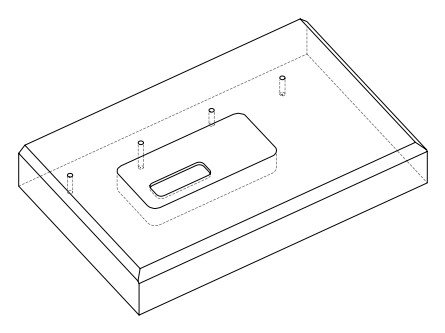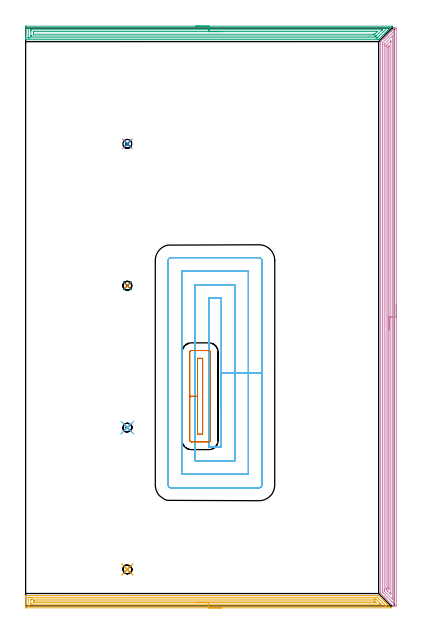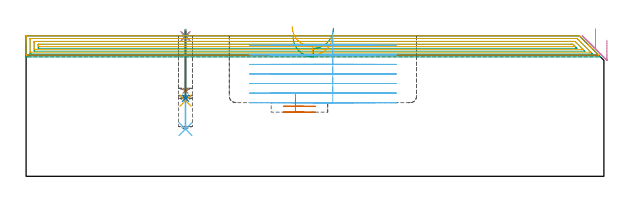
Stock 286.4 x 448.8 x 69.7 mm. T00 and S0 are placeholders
(PLAN: 13 operations, 4 tool changes, 60.7 min)
(1 SPOT_DRILL | STEP1POCKET | NXT0321_9005460120000 | 0.03 min | 1 mm3)
(2 SPOT_DRILL_1 | STEP1POCKET_1 | NXT0321_9005460120000 | 0.03 min | 0 mm3)
(3 SPOT_DRILL_2 | STEP1POCKET_2 | NXT0321_9005460120000 | 0.03 min | 0 mm3)
(4 SPOT_DRILL_3 | STEP1POCKET_3 | NXT0321_9005460120000 | 0.03 min | 0 mm3)
(5 DRILL_BLIND_HOLE_INTO_CENTER | STEP1POCKET | NXT0301_040 | 0.14 min | 1159 mm3)
(6 DRILL_BLIND_HOLE_INTO_CENTER_1 | STEP1POCKET_1 | NXT0301_040 | 0.19 min | 1680 mm3)
(7 DRILL_BLIND_HOLE_INTO_CENTER_2 | STEP1POCKET_2 | NXT0301_040 | 0.12 min | 976 mm3)
(8 DRILL_BLIND_HOLE_INTO_CENTER_3 | STEP1POCKET_3 | NXT0301_040 | 0.13 min | 1114 mm3)
(9 AREA_MILL | FG_CHAMFER_SURFACE | UGT0205_001 | 9.19 min | 15784 mm3)
(10 AREA_MILL_1 | FG_CHAMFER_SURFACE_1 | UGT0205_001 | 17.83 min | 32915 mm3)
(11 AREA_MILL_2 | FG_CHAMFER_SURFACE_2 | UGT0205_001 | 9.13 min | 12791 mm3)
(12 MILL_RECTANGULAR_POCKET | POCKET_RECTANGULAR_STRAIGHT | UGT0201_095 | Follow Part, ap 5, ae 75% | 22.39 min | 606994 mm3)
(13 MILL_RECTANGULAR_POCKET_1 | POCKET_RECTANGULAR_STRAIGHT_1 | NXT0201_011 | Follow Part, ap 3, ae 75% | 1.41 min | 10651 mm3)
(TOOL NXT0321_9005460120000 | NC Spot Drill, 142deg, 12mm, Carbide, Uncoated | D12 PA142 FL30 Z2)
(TOOL NXT0301_040 | Carbide Drill 6.9mm [860.1-0690-035A1-MM 2214] | D6.9 PA140 FL53 Z2)
(TOOL UGT0205_001 | Chamfer Mill 20 x 3 x 45 deg. | D20 FL50 Z2)
(TOOL UGT0201_095 | End mill 20 mm | D20 R3 FL38 Z4)
(TOOL NXT0201_011 | ENDMILL 12mm [2P460-1200-NA 1630] | D12 FL38 Z6)
(OP 1 SPOT_DRILL)
G17 G21 G94 G90
T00 M6
G54
G17 G0 G90 X79. Y28.3 S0 M3
G43 Z79.7 H0
G94 G81 G98 Z69.403 F250. R72.7
G80
M5
M2
(OP 2 SPOT_DRILL_1)
G17 G21 G94 G90
T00 M6
G54
G17 G0 G90 X79. Y138.5 S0 M3
G43 Z79.7 H0
G94 G81 G98 Z69.403 F250. R72.7
G80
M5
M2
(OP 3 SPOT_DRILL_2)
G17 G21 G94 G90
T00 M6
G54
G17 G0 G90 X79. Y248.7 S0 M3
G43 Z79.7 H0
G94 G81 G98 Z69.403 F250. R72.7
G80
M5
M2
(OP 4 SPOT_DRILL_3)
G17 G21 G94 G90
T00 M6
G54
G17 G0 G90 X79. Y358.9 S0 M3
G43 Z79.7 H0
G94 G81 G98 Z69.403 F250. R72.7
G80
M5
M2
(OP 5 DRILL_BLIND_HOLE_INTO_CENTER)
G17 G21 G94 G90
T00 M6
G54
G17 G0 G90 X79. Y28.3 S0 M3
G43 Z79.7 H1
G94 G81 G98 Z37.5 F250. R71.7
G80
M5
M2
(OP 6 DRILL_BLIND_HOLE_INTO_CENTER_1)
G17 G21 G94 G90
T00 M6
G54
G17 G0 G90 X79. Y138.5 S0 M3
G43 Z79.7 H1
G94 G81 G98 Z23.4 F250. R71.7
G80
M5
M2
(OP 7 DRILL_BLIND_HOLE_INTO_CENTER_2)
G17 G21 G94 G90
T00 M6
G54
G17 G0 G90 X79. Y248.7 S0 M3
G43 Z79.7 H1
G94 G81 G98 Z42.4 F250. R71.7
G80
M5
M2
(OP 8 DRILL_BLIND_HOLE_INTO_CENTER_3)
G17 G21 G94 G90
T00 M6
G54
G17 G0 G90 X79. Y358.9 S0 M3
G43 Z79.7 H1
G94 G81 G98 Z38.7 F250. R71.7
G80
M5
M2
(OP 9 AREA_MILL)
G17 G21 G94 G90
T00 M6
G54
G17 G0 G90 X132.35 Y450.3 S1061 M3
G43 Z79.7 H0
Z69.2
G94 G1 X132.388 Z68.328 F250.
X132.502 Z67.464
X132.691 Z66.612
X132.953 Z65.78
X133.287 Z64.974
X133.69 Z64.2
X134.158 Z63.464
X134.69 Z62.772
X135.279 Z62.129
X135.922 Z61.54
X136.614 Z61.008
X137.35 Z60.54
X138.124 Z60.137
X138.93 Z59.803
X139.762 Z59.541
X140.613 Z59.352
X141.478 Z59.238
X142.35 Z59.2
X284.667
X284.683 Y450.294 Z59.204
X284.667 Y450.27 Z59.228
X284.583 Y450.182 Z59.317
X284.547 Y450.146 Z59.353
X284.046 Y449.646 Z59.854
X283.846 Y449.445 Z60.052
X283.21 Y448.81 Z60.69
X283.177 Y448.776 Z60.723
X282.967 Y448.566 Z60.93
X282.374 Y447.974 Z61.526
X282.283 Y447.882 Z61.617
X282.089 Y447.687 Z61.809
X281.538 Y447.138 Z62.362
X281.21 Y446.808 Z62.688
X280.701 Y446.301 Z63.198
X280.494 Y446.093 Z63.405
X280.331 Y445.929 Z63.566
X280.171 Y445.77 Z63.728
X280.047 Y445.646 Z63.852
X279.892 Y445.489 Z64.006
X279.739 Y445.338 Z64.16
X279.6 Y445.199 Z64.299
X279.452 Y445.05 Z64.445
X279.307 Y444.906 Z64.592
X279.153 Y444.752 Z64.746
X279.013 Y444.611 Z64.885
X278.875 Y444.474 Z65.024
X278.706 Y444.305 Z65.193
X278.133 Y443.732 Z65.765
X274.682 Y440.282 Z69.217
X274.616 Y440.216 Z69.283
X274.235 Y439.838 Z69.661
X274.201 Y439.807 Z69.693
X273.341 Y439.8 Z69.7
X0.182
X0.01 Y439.802 Z69.688
X0.003 Y439.967 Z69.526
X0. Y440.139 Z69.361
Y440.379 Z69.12
Y441.095 Z68.4
Y442.332 Z67.165
Y443.732 Z65.764
X0.001 Y449.266 Z60.231
X0.006 Y449.884 Z59.614
X0.01 Y450.292 Z59.205
X0.21 Y450.296 Z59.203
X0.629 Y450.3 Z59.2
X142.35
Y448.886 Z60.614
X280.494 Y448.885 Z60.615
X280.617
X280.756 Y448.881 Z60.619
X280.812 Y448.879 Z60.621
X280.808 Y448.869 Z60.631
X280.724 Y448.779 Z60.721
X280.596 Y448.647 Z60.853
X280.494 Y448.544 Z60.956
X273.635 Y441.685 Z67.815
X273.341 Y441.393 Z68.107
X273.187 Y441.246 Z68.254
X273.163 Y441.224 Z68.276
X273.122 Y441.221 Z68.279
X273.026 Y441.218 Z68.282
X272.833 Y441.215 Z68.285
X272.447 Y441.214 Z68.286
X272.326
X3.19
X2.417 Y441.215 Z68.285
X2.294 Y441.216 Z68.284
X2.052 Y441.221 Z68.279
X2.009 Y441.23 Z68.27
X2.005 Y441.262 Z68.238
X2.003 Y441.297 Z68.203
X2. Y441.505 Z67.995
X2.001 Y448.673 Z60.827
X2.005 Y448.782 Z60.718
X2.01 Y448.855 Z60.645
X2.016 Y448.879 Z60.621
X2.539 Y448.885 Z60.615
X142.35 Y448.886 Z60.614
Y447.472 Z62.028
X276.69 Y447.471 Z62.029
X276.776 Y447.47 Z62.03
X276.918 Y447.466 Z62.034
X276.951 Y447.464 Z62.036
X276.935 Y447.441 Z62.059
X276.918 Y447.419 Z62.081
X276.832 Y447.331 Z62.169
X276.748 Y447.247 Z62.253
X272.353 Y442.853 Z66.647
X272.19 Y442.698 Z66.802
X272.133 Y442.644 Z66.856
X272.008 Y442.635 Z66.865
X271.778 Y442.631 Z66.869
X271.553 Y442.629 Z66.871
X270.887 Y442.628 Z66.872
X266.72
X4.13 Y442.629 Z66.871
X4.069 Y442.63 Z66.87
X4.029 Y442.633 Z66.867
X4.013 Y442.635 Z66.865
X4.01 Y442.652 Z66.848
X4.004 Y442.853 Z66.647
X4.001 Y443.054 Z66.446
X4. Y446.57 Z62.93
X4.004 Y447.247 Z62.253
X4.008 Y447.442 Z62.058
X4.014 Y447.465 Z62.035
X4.036 Y447.467 Z62.033
X4.092 Y447.469 Z62.031
X4.206 Y447.471 Z62.029
X142.35 Y447.472 Z62.028
Y446.057 Z63.443
X272.447
X272.765 Y446.056 Z63.444
X272.956 Y446.053 Z63.447
X273.071 Y446.051 Z63.449
X273.001 Y445.961 Z63.539
X272.933 Y445.89 Z63.61
X272.541 Y445.489 Z64.011
X272.494 Y445.443 Z64.057
X271.608 Y444.556 Z64.944
X271.553 Y444.502 Z64.998
X271.159 Y444.119 Z65.381
X271.087 Y444.05 Z65.45
X270.947 Y444.047 Z65.453
X270.659 Y444.044 Z65.456
X270.342 Y444.043 Z65.457
X269.765
X6.147
X6.066 Y444.045 Z65.455
X6.029 Y444.047 Z65.453
X6.012 Y444.049 Z65.451
X6.01 Y444.068 Z65.432
X6.005 Y444.174 Z65.326
X6. Y444.604 Z64.896
Y445.483 Z64.017
X6.007 Y445.926 Z63.574
X6.01 Y446.034 Z63.466
X6.016 Y446.051 Z63.449
X6.048 Y446.053 Z63.447
X6.118 Y446.055 Z63.445
X6.311 Y446.057 Z63.443
X142.35
X143.222 Z63.481
X144.086 Z63.595
X144.938 Z63.783
X145.77 Z64.046
X146.576 Z64.38
X147.35 Z64.782
X148.086 Z65.251
X148.778 Z65.782
X149.421 Z66.372
X150.01 Z67.015
X150.541 Z67.707
X151.01 Z68.443
X151.413 Z69.217
X151.747 Z70.023
X152.009 Z70.855
X152.198 Z71.706
X152.312 Z72.571
X152.35 Z73.443
G0 Z79.7
M5
M2
(OP 10 AREA_MILL_1)
G17 G21 G94 G90
T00 M6
G54
G17 G0 G90 X287.9 Y234.4 S1061 M3
G43 Z79.7 H0
Z67.5
G94 G1 Y234.362 Z66.628 F250.
Y234.248 Z65.764
Y234.059 Z64.912
Y233.797 Z64.08
Y233.463 Z63.274
Y233.06 Z62.5
Y232.592 Z61.764
Y232.06 Z61.072
Y231.471 Z60.429
Y230.828 Z59.84
Y230.136 Z59.308
Y229.4 Z58.84
Y228.626 Z58.437
Y227.82 Z58.103
Y226.988 Z57.841
Y226.137 Z57.652
Y225.272 Z57.538
Y224.4 Z57.5
Y0.618
X287.898 Y0.372 Z57.502
X287.891 Y0.003 Z57.505
X287.839 Y0.001 Z57.558
X286.626 Y0. Z58.769
X285.953 Z59.446
X285.646 Z59.753
X285.31 Y0.008 Z60.089
X285.3 Y0.01 Z60.099
X285.129 Y0.171 Z60.27
X285.099 Y0.201 Z60.3
X280.214 Y5.085 Z65.184
X280.045 Y5.252 Z65.35
X279.882 Y5.417 Z65.516
X279.768 Y5.531 Z65.63
X279.606 Y5.691 Z65.789
X279.451 Y5.848 Z65.947
X279.321 Y5.978 Z66.077
X279.168 Y6.13 Z66.228
X279.02 Y6.279 Z66.378
X278.874 Y6.425 Z66.523
X278.729 Y6.569 Z66.667
X278.588 Y6.711 Z66.809
X278.428 Y6.871 Z66.97
X278.29 Y7.008 Z67.106
X276.096 Y9.203 Z69.301
X275.751 Y9.551 Z69.648
X275.707 Y9.599 Z69.692
X275.7 Y10.445 Z69.7
Y437.462
X275.707 Y438.301 Z69.692
X275.758 Y438.355 Z69.641
X276.096 Y438.698 Z69.301
X277.851 Y440.453 Z67.545
X277.988 Y440.589 Z67.41
X278.151 Y440.752 Z67.247
X278.29 Y440.892 Z67.106
X278.434 Y441.035 Z66.964
X278.582 Y441.183 Z66.816
X278.729 Y441.331 Z66.667
X278.881 Y441.482 Z66.517
X279.013 Y441.614 Z66.385
X279.168 Y441.77 Z66.227
X279.669 Y442.269 Z65.731
X279.923 Y442.524 Z65.475
X280.045 Y442.647 Z65.351
X280.383 Y442.983 Z65.016
X280.595 Y443.196 Z64.804
X280.817 Y443.418 Z64.581
X280.923 Y443.524 Z64.473
X281.361 Y443.962 Z64.038
X281.8 Y444.402 Z63.596
X282.008 Y444.609 Z63.391
X282.05 Y444.65 Z63.35
X282.678 Y445.279 Z62.719
X282.883 Y445.483 Z62.517
X283.555 Y446.157 Z61.842
X283.716 Y446.316 Z61.684
X283.795 Y446.395 Z61.605
X283.994 Y446.595 Z61.404
X284.092 Y446.693 Z61.306
X284.433 Y447.034 Z60.965
X284.549 Y447.149 Z60.851
X284.689 Y447.289 Z60.711
X284.871 Y447.473 Z60.526
X284.985 Y447.587 Z60.412
X285.582 Y448.182 Z59.818
X285.749 Y448.35 Z59.648
X286.188 Y448.787 Z59.212
X286.196 Y448.794 Z59.203
X286.22 Y448.8 Z59.178
X286.626 Z58.772
X286.692 Z58.707
X287.504 Z57.891
X287.839 Y448.799 Z57.557
X287.891 Y448.797 Z57.505
X287.896 Y448.629 Z57.504
X287.9 Y448.427 Z57.5
Y224.4
X286.486 Z58.914
Y2.548
X286.479 Y2.015 Z58.921
X286.454 Y2.01 Z58.946
X286.385 Y2.005 Z59.015
X286.279 Y2.002 Z59.121
X286.145 Z59.255
X285.749 Y2.011 Z59.651
X285.348 Y2.405 Z60.052
X284.871 Y2.879 Z60.529
X284.452 Y3.298 Z60.948
X277.851 Y9.899 Z67.549
X277.31 Y10.445 Z68.09
X277.125 Y10.636 Z68.275
X277.121 Y10.82 Z68.279
X277.115 Y11.194 Z68.285
Y11.338
X277.114 Y12.088 Z68.286
Y436.569
X277.115 Y436.944 Z68.285
X277.118 Y437.131 Z68.282
X277.121 Y437.224 Z68.279
X277.125 Y437.263 Z68.275
X277.146 Y437.287 Z68.254
X277.313 Y437.462 Z68.087
X282.048 Y442.199 Z63.352
X286.316 Y446.466 Z59.084
X286.439 Y446.586 Z58.961
X286.477 Y446.621 Z58.923
X286.479 Z58.921
X286.481 Y446.603 Z58.919
X286.484 Y446.54 Z58.916
X286.486 Y446.395 Z58.914
Y446.213
Y224.4
X285.072 Z60.328
X285.071 Y5.775 Z60.329
X285.07 Y5.57 Z60.33
X285.065 Y5.164 Z60.335
X285.061 Y5.148 Z60.339
X285.051 Y5.155 Z60.349
X285.019 Y5.183 Z60.381
X284.963 Y5.237 Z60.437
X284.871 Y5.328 Z60.529
X278.862 Y11.338 Z66.538
X278.729 Y11.474 Z66.671
X278.548 Y11.663 Z66.852
X278.536 Y12.028 Z66.864
X278.531 Y12.231 Z66.869
X278.529 Y12.434 Z66.871
Y435.675
X278.53 Y435.878 Z66.87
X278.533 Y436.083 Z66.867
X278.535 Y436.214 Z66.865
X278.584 Y436.273 Z66.816
X278.729 Y436.427 Z66.671
X278.798 Y436.498 Z66.602
X278.868 Y436.569 Z66.532
X284.553 Y442.253 Z60.847
X284.871 Y442.568 Z60.529
X285. Y442.691 Z60.4
X285.065 Y442.749 Z60.335
X285.07 Y442.68 Z60.33
X285.071 Y442.666 Z60.329
X285.072 Y224.4 Z60.328
X283.657 Z61.743
Y10.445
X283.656 Y9.895 Z61.744
X283.655 Y9.551 Z61.745
X283.65 Y9.008 Z61.75
X283.097 Y9.551 Z62.303
X281.31 Y11.338 Z64.09
X280.484 Y12.167 Z64.916
X280.423 Y12.231 Z64.977
X279.95 Y12.775 Z65.45
X279.947 Y13.125 Z65.453
X279.944 Y13.675 Z65.456
X279.943 Y434.439 Z65.457
X279.945 Y434.782 Z65.455
X279.948 Y435.057 Z65.452
X279.95 Y435.19 Z65.45
X280.454 Y435.706 Z64.946
X283.104 Y438.355 Z62.296
X283.555 Y438.802 Z61.845
X283.598 Y438.841 Z61.802
X283.65 Y438.886 Z61.75
X283.653 Y438.818 Z61.747
X283.656 Y438.7 Z61.744
X283.657 Y438.355 Z61.743
Y437.805
Y224.4
X282.243 Z63.157
Y13.125
X282.239 Y12.871 Z63.161
X281.979 Y13.125 Z63.421
X281.361 Y13.749 Z64.039
X281.357 Y14.018 Z64.043
Y14.023
Y433.889
X281.361 Y434.151 Z64.039
X281.671 Y434.467 Z63.729
X281.982 Y434.782 Z63.418
X282.113 Y434.91 Z63.287
X282.239 Y435.029 Z63.161
X282.243 Y434.778 Z63.157
Y224.4
Y223.528 Z63.195
Y222.664 Z63.309
Y221.812 Z63.498
Y220.98 Z63.76
Y220.174 Z64.094
Y219.4 Z64.497
Y218.664 Z64.965
Y217.972 Z65.496
Y217.329 Z66.086
Y216.74 Z66.729
Y216.209 Z67.421
Y215.74 Z68.157
Y215.337 Z68.931
Y215.003 Z69.737
Y214.741 Z70.569
Y214.552 Z71.42
Y214.438 Z72.285
Y214.4 Z73.157
G0 Z79.7
M5
M2
(OP 11 AREA_MILL_2)
G17 G21 G94 G90
T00 M6
G54
G17 G0 G90 X151.9 Y-1.5 S1061 M3
G43 Z79.7 H0
Z70.1
G94 G1 X151.862 Z69.228 F250.
X151.748 Z68.363
X151.559 Z67.512
X151.297 Z66.68
X150.963 Z65.874
X150.56 Z65.1
X150.092 Z64.364
X149.56 Z63.672
X148.971 Z63.029
X148.328 Z62.439
X147.636 Z61.908
X146.9 Z61.44
X146.126 Z61.037
X145.32 Z60.703
X144.488 Z60.441
X143.636 Z60.252
X142.772 Z60.138
X141.9 Z60.1
X0.629
X0.218 Y-1.496 Z60.103
X0.01 Y-1.492 Z60.105
X0. Y-1.092 Z60.506
Y5.057 Z66.651
Y6.456 Z68.053
Y6.813 Z68.408
Y7.528 Z69.127
Y7.768 Z69.368
X0.003 Y7.937 Z69.529
X0.01 Y8.098 Z69.689
X0.182 Y8.1 Z69.7
X273.336
X274.2 Y8.093 Z69.693
X274.23 Y8.067 Z69.667
X274.609 Y7.692 Z69.291
X274.677 Y7.624 Z69.222
X278.563 Y3.739 Z65.335
X278.701 Y3.6 Z65.198
X278.86 Y3.441 Z65.039
X279. Y3.302 Z64.898
X279.148 Y3.153 Z64.751
X279.291 Y3.01 Z64.607
X279.442 Y2.861 Z64.456
X279.923 Y2.377 Z63.977
X280.191 Y2.11 Z63.708
X280.319 Y1.982 Z63.579
X280.673 Y1.627 Z63.227
X283.678 Y-1.377 Z60.221
X283.767 Y-1.471 Z60.127
X283.783 Y-1.494 Z60.104
X283.767 Y-1.5 Z60.099
X141.9 Z60.1
Y-0.086 Z61.514
X2.417 Y-0.085 Z61.515
X2.285 Y-0.084 Z61.516
X2.054 Y-0.079 Z61.521
X2.009 Y-0.074 Z61.526
X2.005 Y-0.042 Z61.558
X2.003 Y-0.007 Z61.593
X2. Y0.196 Z61.796
Y6.345 Z67.945
X2.002 Y6.481 Z68.081
X2.005 Y6.59 Z68.19
X2.01 Y6.662 Z68.262
X2.019 Y6.679 Z68.279
X2.547 Y6.685 Z68.285
X272.572
X272.954 Y6.681 Z68.281
X273.14 Y6.679 Z68.279
X273.336 Y6.503 Z68.103
X273.913 Y5.935 Z67.535
X274.23 Y5.62 Z67.22
X274.794 Y5.057 Z66.657
X279.85 Y-0.001 Z61.599
X279.9 Y-0.053 Z61.547
X279.92 Y-0.078 Z61.522
X279.919 Y-0.08 Z61.52
X279.913 Y-0.082 Z61.518
X279.851 Y-0.084 Z61.516
X279.595 Y-0.086 Z61.514
X279.465
X141.9
Y1.328 Z62.928
X5.099 Y1.329 Z62.929
X4.42 Y1.332 Z62.932
X4.205 Y1.335 Z62.935
X4.01 Y1.348 Z62.948
X4.005 Y1.543 Z63.143
X4.001 Y1.744 Z63.344
X4. Y4.38 Z65.98
X4.005 Y5.057 Z66.657
X4.007 Y5.252 Z66.852
X4.205 Y5.264 Z66.864
X4.882 Y5.27 Z66.87
X5.099 Y5.271 Z66.871
X270.653
X271.33 Y5.27 Z66.87
X271.548 Y5.268 Z66.868
X271.766 Y5.264 Z66.864
X272.142 Y5.246 Z66.846
X272.341 Y5.057 Z66.657
X272.442 Y4.958 Z66.558
X273.223 Y4.178 Z65.778
X275.124 Y2.277 Z63.877
X275.856 Y1.543 Z63.143
X276.018 Y1.377 Z62.977
X276.052 Y1.332 Z62.932
X276.018 Y1.33 Z62.93
X275.343 Y1.329 Z62.929
X275.124 Y1.328 Z62.928
X141.9
Y2.743 Z64.343
X6.56
X6.148 Y2.747 Z64.347
X6.073 Y2.75 Z64.35
X6.01 Y2.762 Z64.362
X6.007 Y2.864 Z64.464
X6. Y3.294 Z64.894
X6.007 Y3.736 Z65.336
X6.01 Y3.839 Z65.439
X6.132 Y3.85 Z65.45
X6.324 Y3.854 Z65.454
X6.888 Y3.857 Z65.457
X7.215
X270.653
X270.982 Y3.856 Z65.456
X271.05 Y3.853 Z65.453
X271.081 Y3.851 Z65.451
X271.205 Y3.735 Z65.335
X271.438 Y3.511 Z65.111
X271.548 Y3.404 Z65.004
X271.651 Y3.3 Z64.9
X271.75 Y3.199 Z64.799
X271.935 Y3.006 Z64.606
X272.178 Y2.749 Z64.349
X272.111 Y2.747 Z64.347
X271.548 Y2.743 Z64.343
X271.221
X141.9
X141.028 Z64.381
X140.164 Z64.495
X139.312 Z64.683
X138.48 Z64.946
X137.674 Z65.28
X136.9 Z65.682
X136.164 Z66.151
X135.472 Z66.682
X134.829 Z67.272
X134.24 Z67.915
X133.708 Z68.607
X133.24 Z69.343
X132.837 Z70.116
X132.503 Z70.922
X132.241 Z71.754
X132.052 Z72.606
X131.938 Z73.471
X131.9 Z74.343
G0 Z79.7
M5
M2
(OP 12 MILL_RECTANGULAR_POCKET)
G17 G21 G94 G90
T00 M6
G54
G17 G0 G90 X152. Y152.203 S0 M3
G43 Z79.7 H0
Z72.7
G94 G1 Y181.1 Z64.957 F250.
Y239. F500.
X142.2
Y123.2
X152.
Y181.1
X162.5
Y249.5
X131.7
Y112.7
X162.5
Y181.1
X173.
Y260.
X121.2
Y102.2
X173.
Y181.1
X183.5
Y268.3
G3 X181.3 Y270.5 R2.2
G1 X112.9
G3 X110.7 Y268.3 R2.2
G1 Y93.9
G3 X112.9 Y91.7 R2.2
G1 X181.3
G3 X183.5 Y93.9 R2.2
G1 Y181.1
Y182.1
G0 X152. Y152.203 Z67.957
G1 Y181.1 Z60.214 F250.
Y239. F500.
X142.2
Y123.2
X152.
Y181.1
X162.5
Y249.5
X131.7
Y112.7
X162.5
Y181.1
X173.
Y260.
X121.2
Y102.2
X173.
Y181.1
X183.5
Y268.3
G3 X181.3 Y270.5 R2.2
G1 X112.9
G3 X110.7 Y268.3 R2.2
G1 Y93.9
G3 X112.9 Y91.7 R2.2
G1 X181.3
G3 X183.5 Y93.9 R2.2
G1 Y181.1
Y182.1
G0 X152. Y152.203 Z63.214
G1 Y181.1 Z55.471 F250.
Y239. F500.
X142.2
Y123.2
X152.
Y181.1
X162.5
Y249.5
X131.7
Y112.7
X162.5
Y181.1
X173.
Y260.
X121.2
Y102.2
X173.
Y181.1
X183.5
Y268.3
G3 X181.3 Y270.5 R2.2
G1 X112.9
G3 X110.7 Y268.3 R2.2
G1 Y93.9
G3 X112.9 Y91.7 R2.2
G1 X181.3
G3 X183.5 Y93.9 R2.2
G1 Y181.1
Y182.1
G0 X152. Y152.203 Z58.471
G1 Y181.1 Z50.729 F250.
Y239. F500.
X142.2
Y123.2
X152.
Y181.1
X162.5
Y249.5
X131.7
Y112.7
X162.5
Y181.1
X173.
Y260.
X121.2
Y102.2
X173.
Y181.1
X183.5
Y268.3
G3 X181.3 Y270.5 R2.2
G1 X112.9
G3 X110.7 Y268.3 R2.2
G1 Y93.9
G3 X112.9 Y91.7 R2.2
G1 X181.3
G3 X183.5 Y93.9 R2.2
G1 Y181.1
Y182.1
G0 X152. Y152.203 Z53.729
G1 Y181.1 Z45.986 F250.
Y239. F500.
X142.2
Y123.2
X152.
Y181.1
X162.5
Y249.5
X131.7
Y112.7
X162.5
Y181.1
X173.
Y260.
X121.2
Y102.2
X173.
Y181.1
X183.5
Y268.3
G3 X181.3 Y270.5 R2.2
G1 X112.9
G3 X110.7 Y268.3 R2.2
G1 Y93.9
G3 X112.9 Y91.7 R2.2
G1 X181.3
G3 X183.5 Y93.9 R2.2
G1 Y181.1
Y182.1
G0 X152. Y152.203 Z48.986
G1 Y181.1 Z41.243 F250.
Y239. F500.
X142.2
Y123.2
X152.
Y181.1
X162.5
Y249.5
X131.7
Y112.7
X162.5
Y181.1
X173.
Y260.
X121.2
Y102.2
X173.
Y181.1
X183.5
Y268.3
G3 X181.3 Y270.5 R2.2
G1 X112.9
G3 X110.7 Y268.3 R2.2
G1 Y93.9
G3 X112.9 Y91.7 R2.2
G1 X181.3
G3 X183.5 Y93.9 R2.2
G1 Y181.1
Y182.1
G0 X152. Y152.203 Z44.243
G1 Y181.1 Z36.5 F250.
Y239. F500.
X142.2
Y123.2
X152.
Y181.1
X162.5
Y249.5
X131.7
Y112.7
X162.5
Y181.1
X173.
Y260.
X121.2
Y102.2
X173.
Y181.1
X183.5
Y268.3
G3 X181.3 Y270.5 R2.2
G1 X112.9
G3 X110.7 Y268.3 R2.2
G1 Y93.9
G3 X112.9 Y91.7 R2.2
G1 X181.3
G3 X183.5 Y93.9 R2.2
G1 Y181.1
Y182.1
G0 Z79.7
M5
M2
(OP 13 MILL_RECTANGULAR_POCKET_1)
G17 G21 G94 G90
T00 M6
G54
G17 G0 G90 X133.5 Y184.926 S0 M3
G43 Z79.7 H1
Z40.631
G94 G1 Y162.85 Z34.715 F250.
Y133.4 F500.
X137.5
Y192.3
X133.5
Y162.85
X127.5
Y128.6
G3 X128.7 Y127.4 R1.2
G1 X142.3
G3 X143.5 Y128.6 R1.2
G1 Y197.1
G3 X142.3 Y198.3 R1.2
G1 X128.7
G3 X127.5 Y197.1 R1.2
G1 Y162.85
Y161.85
G0 X133.5 Y184.926 Z37.715
G1 Y162.85 Z31.8 F250.
Y133.4 F500.
X137.5
Y192.3
X133.5
Y162.85
X127.5
Y128.6
G3 X128.7 Y127.4 R1.2
G1 X142.3
G3 X143.5 Y128.6 R1.2
G1 Y197.1
G3 X142.3 Y198.3 R1.2
G1 X128.7
G3 X127.5 Y197.1 R1.2
G1 Y162.85
Y161.85
G0 Z79.7
M5
M2
